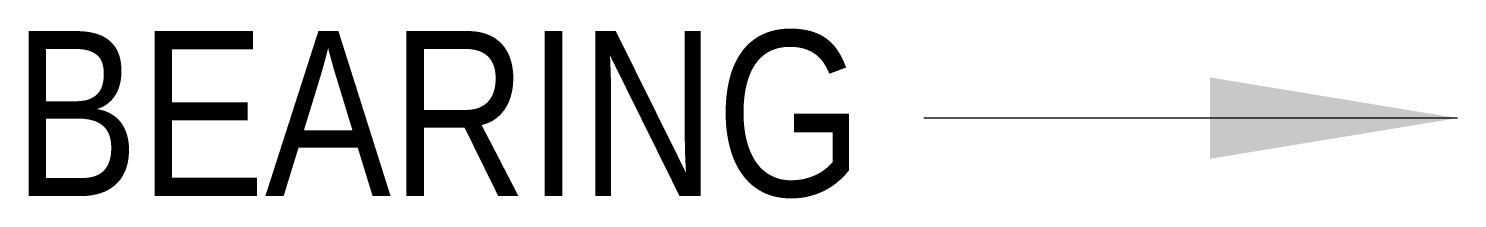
# Model space of a CAD drawing. Extents: x -5.42 to 3.25, y -0.46 to 0.56.
import ezdxf
from ezdxf.enums import TextEntityAlignment as Align

# ---------------------------------------------------------------- set-up
doc = ezdxf.new("R2010")
doc.units = 0
doc.header["$MEASUREMENT"] = 0
doc.layers.add('SEPTICAD', color=7, linetype='CONTINUOUS')
doc.styles.add('SEPTICAD', font='ARIALN.TTF')
doc.dimstyles.get("Standard").update_dxf_attribs({"dimtxt": 0.18, "dimasz": 0.18, "dimexe": 0.18, "dimexo": 0.0625, "dimgap": 0.09, "dimtad": 0, "dimtih": 1, "dimtoh": 1, "dimdec": 4, "dimzin": 0, "dimdsep": 46, "dimtxsty": 'Standard', "dimcen": 0.09, "dimadec": 0, "dimazin": 0, "dimtfac": 1, "dimtdec": 4, "dimtofl": 0, "dimtmove": 0, "dimatfit": 3, "dimfxl": 1, "dimtolj": 1, "dimtzin": 0, "dimarcsym": 0})

msp = doc.modelspace()

# ---------------------------------------------------------------- texts
at = {"layer": 'SEPTICAD', "style": 'SEPTICAD'}
msp.add_attdef('BEARING', text='0', height=1, dxfattribs=at).set_placement((-0.3582, -0.4502), align=Align.RIGHT)

# ---------------------------------------------------------------- leaders
at = {"layer": 'SEPTICAD'}
msp.add_leader([(3.2462, 0.0222), (0.0103, 0.0222)], dimstyle='Standard', override={"dimtxt": 1, "dimasz": 1.5, "dimdsep": 0}, dxfattribs=at)

doc.saveas('drawing.dxf')
